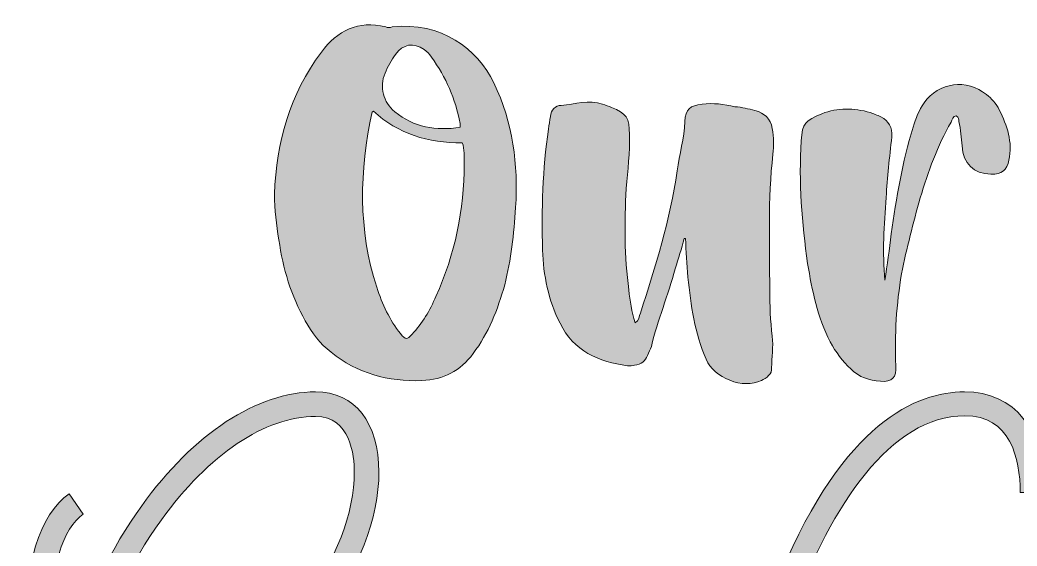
# Model space of a CAD drawing. Header units: inches. Extents: x 144 to 931, y -869 to -210.
# Drawn here: x 143.6 to 641.2, y -473.1 to -210.4 of the extents above; entities that cross this region are included whole.
import ezdxf

# ---------------------------------------------------------------- set-up
doc = ezdxf.new("R2010")
doc.units = ezdxf.units.IN
doc.header["$MEASUREMENT"] = 0
doc.layers.add('Layer 1', color=7, linetype='Continuous')

# ---------------------------------------------------------------- blocks, each defined once
blk = doc.blocks.new('block 3')
at = {"layer": 'Layer 1', "true_color": 0x040404}
h = blk.add_hatch(color=18, dxfattribs=at)
h.dxf.hatch_style = 2
edge = h.paths.add_edge_path()
edge.add_spline(control_points=[(180.14, -673.96), (173.47, -667.28), (169.25, -658.15), (169.25, -648.67), (169.25, -634.27), (179.44, -618.81), (201.22, -618.81), (201.22, -618.81), (201.22, -631.1), (201.22, -631.1), (186.81, -631.1), (181.54, -640.59), (181.54, -648.67), (181.54, -654.64), (184, -660.61), (188.57, -665.18), (194.19, -670.45), (201.92, -673.25), (211.4, -673.25), (261.28, -673.25), (276.04, -610.03), (283.41, -567.17), (269.01, -589.3), (246.88, -613.19), (219.83, -613.19), (201.92, -613.19), (187.87, -607.57), (178.73, -596.68), (170.3, -586.84), (166.09, -573.15), (166.09, -556.28), (166.09, -549.61), (166.79, -542.58), (167.84, -535.21), (158.01, -527.48), (153.09, -518), (150.98, -510.62), (143.61, -486.03), (153.79, -456.52), (168.2, -447.04), (168.2, -447.04), (175.22, -457.23), (175.22, -457.23), (165.74, -463.2), (156.6, -487.09), (162.58, -507.11), (164.33, -512.73), (167.14, -517.64), (171.01, -521.51), (177.33, -498.68), (188.92, -474.44), (204.38, -453.01), (230.37, -416.83), (261.98, -396.11), (291.14, -396.11), (310.81, -396.11), (322.75, -411.56), (322.75, -436.15), (322.75, -481.46), (282.36, -546.8), (209.65, -546.8), (197, -546.8), (187.16, -544.69), (179.44, -541.53), (178.73, -546.8), (178.38, -551.72), (178.38, -556.28), (178.38, -570.33), (181.54, -581.22), (187.87, -588.6), (194.89, -597.03), (205.78, -601.25), (219.83, -601.25), (252.5, -601.25), (279.55, -552.07), (286.92, -536.96), (288.33, -533.45), (292.19, -532.05), (295.71, -533.45), (299.22, -534.5), (300.98, -538.02), (300.27, -541.53), (299.57, -545.39), (298.52, -550.66), (297.46, -556.64), (290.79, -598.44), (276.74, -685.2), (211.4, -685.2), (195.6, -685.2), (185.76, -679.23), (180.14, -673.96)], knot_values=[0, 0, 0, 0, 1, 1, 1, 2, 2, 2, 3, 3, 3, 4, 4, 4, 5, 5, 5, 6, 6, 6, 7, 7, 7, 8, 8, 8, 9, 9, 9, 10, 10, 10, 11, 11, 11, 12, 12, 12, 13, 13, 13, 14, 14, 14, 15, 15, 15, 16, 16, 16, 17, 17, 17, 18, 18, 18, 19, 19, 19, 20, 20, 20, 21, 21, 21, 22, 22, 22, 23, 23, 23, 24, 24, 24, 25, 25, 25, 26, 26, 26, 27, 27, 27, 28, 28, 28, 29, 29, 29, 30, 30, 30, 30], degree=3, periodic=1)
edge = h.paths.add_edge_path()
edge.add_spline(control_points=[(209.65, -534.86), (274.63, -534.86), (310.46, -476.55), (310.46, -436.15), (310.46, -428.07), (308.7, -408.4), (291.14, -408.4), (265.85, -408.4), (237.75, -427.37), (214.21, -460.04), (198.41, -481.81), (187.16, -506.4), (181.54, -529.24), (189.27, -532.75), (198.41, -534.86), (209.65, -534.86)], knot_values=[0, 0, 0, 0, 1, 1, 1, 2, 2, 2, 3, 3, 3, 4, 4, 4, 5, 5, 5, 5], degree=3, periodic=1)
h = blk.add_hatch(color=18, dxfattribs=at)
h.dxf.hatch_style = 2
edge = h.paths.add_edge_path()
edge.add_spline(control_points=[(654.69, -446.34), (654.69, -446.34), (642.75, -446.34), (642.75, -446.34), (642.75, -429.12), (637.83, -408.05), (615, -408.05), (578.11, -408.05), (548.61, -453.01), (529.29, -504.65), (529.29, -504.65), (551.42, -504.65), (551.42, -504.65), (551.42, -504.65), (546.85, -516.94), (546.85, -516.94), (546.85, -516.94), (524.72, -516.94), (524.72, -516.94), (511.02, -557.69), (503.29, -600.9), (503.29, -628.29), (503.29, -637.78), (504, -645.51), (505.75, -650.42), (506.81, -653.94), (508.21, -655.34), (508.56, -655.34), (526.13, -655.34), (544.74, -580.17), (544.74, -580.17), (544.74, -580.17), (555.28, -580.17), (555.28, -580.17), (555.28, -580.17), (553.52, -587.2), (553.52, -587.2), (543.69, -626.19), (531.39, -667.28), (508.56, -667.28), (505.05, -667.28), (498.03, -665.88), (494.16, -654.29), (492.05, -647.96), (491, -639.18), (491, -628.29), (491, -597.73), (499.08, -555.23), (511.72, -516.94), (511.72, -516.94), (491.7, -516.94), (491.7, -516.94), (491.7, -516.94), (496.27, -504.65), (496.27, -504.65), (496.27, -504.65), (515.94, -504.65), (515.94, -504.65), (518.4, -498.68), (520.51, -492.35), (523.32, -486.73), (554.93, -411.56), (590.76, -396.11), (615, -396.11), (639.93, -396.11), (654.69, -414.72), (654.69, -446.34)], knot_values=[0, 0, 0, 0, 1, 1, 1, 2, 2, 2, 3, 3, 3, 4, 4, 4, 5, 5, 5, 6, 6, 6, 7, 7, 7, 8, 8, 8, 9, 9, 9, 10, 10, 10, 11, 11, 11, 12, 12, 12, 13, 13, 13, 14, 14, 14, 15, 15, 15, 16, 16, 16, 17, 17, 17, 18, 18, 18, 19, 19, 19, 20, 20, 20, 21, 21, 21, 22, 22, 22, 22], degree=3, periodic=1)
at = {"layer": 'Layer 1', "lineweight": 0}
for points, knots in [([(180.14, -673.96), (173.47, -667.28), (169.25, -658.15), (169.25, -648.67), (169.25, -634.27), (179.44, -618.81), (201.22, -618.81), (201.22, -618.81), (201.22, -631.1), (201.22, -631.1), (186.81, -631.1), (181.54, -640.59), (181.54, -648.67), (181.54, -654.64), (184, -660.61), (188.57, -665.18), (194.19, -670.45), (201.92, -673.25), (211.4, -673.25), (261.28, -673.25), (276.04, -610.03), (283.41, -567.17), (269.01, -589.3), (246.88, -613.19), (219.83, -613.19), (201.92, -613.19), (187.87, -607.57), (178.73, -596.68), (170.3, -586.84), (166.09, -573.15), (166.09, -556.28), (166.09, -549.61), (166.79, -542.58), (167.84, -535.21), (158.01, -527.48), (153.09, -518), (150.98, -510.62), (143.61, -486.03), (153.79, -456.52), (168.2, -447.04), (168.2, -447.04), (175.22, -457.23), (175.22, -457.23), (165.74, -463.2), (156.6, -487.09), (162.58, -507.11), (164.33, -512.73), (167.14, -517.64), (171.01, -521.51), (177.33, -498.68), (188.92, -474.44), (204.38, -453.01), (230.37, -416.83), (261.98, -396.11), (291.14, -396.11), (310.81, -396.11), (322.75, -411.56), (322.75, -436.15), (322.75, -481.46), (282.36, -546.8), (209.65, -546.8), (197, -546.8), (187.16, -544.69), (179.44, -541.53), (178.73, -546.8), (178.38, -551.72), (178.38, -556.28), (178.38, -570.33), (181.54, -581.22), (187.87, -588.6), (194.89, -597.03), (205.78, -601.25), (219.83, -601.25), (252.5, -601.25), (279.55, -552.07), (286.92, -536.96), (288.33, -533.45), (292.19, -532.05), (295.71, -533.45), (299.22, -534.5), (300.98, -538.02), (300.27, -541.53), (299.57, -545.39), (298.52, -550.66), (297.46, -556.64), (290.79, -598.44), (276.74, -685.2), (211.4, -685.2), (195.6, -685.2), (185.76, -679.23), (180.14, -673.96)], [0, 0, 0, 0, 1, 1, 1, 2, 2, 2, 3, 3, 3, 4, 4, 4, 5, 5, 5, 6, 6, 6, 7, 7, 7, 8, 8, 8, 9, 9, 9, 10, 10, 10, 11, 11, 11, 12, 12, 12, 13, 13, 13, 14, 14, 14, 15, 15, 15, 16, 16, 16, 17, 17, 17, 18, 18, 18, 19, 19, 19, 20, 20, 20, 21, 21, 21, 22, 22, 22, 23, 23, 23, 24, 24, 24, 25, 25, 25, 26, 26, 26, 27, 27, 27, 28, 28, 28, 29, 29, 29, 30, 30, 30, 30]), ([(654.69, -446.34), (654.69, -446.34), (642.75, -446.34), (642.75, -446.34), (642.75, -429.12), (637.83, -408.05), (615, -408.05), (578.11, -408.05), (548.61, -453.01), (529.29, -504.65), (529.29, -504.65), (551.42, -504.65), (551.42, -504.65), (551.42, -504.65), (546.85, -516.94), (546.85, -516.94), (546.85, -516.94), (524.72, -516.94), (524.72, -516.94), (511.02, -557.69), (503.29, -600.9), (503.29, -628.29), (503.29, -637.78), (504, -645.51), (505.75, -650.42), (506.81, -653.94), (508.21, -655.34), (508.56, -655.34), (526.13, -655.34), (544.74, -580.17), (544.74, -580.17), (544.74, -580.17), (555.28, -580.17), (555.28, -580.17), (555.28, -580.17), (553.52, -587.2), (553.52, -587.2), (543.69, -626.19), (531.39, -667.28), (508.56, -667.28), (505.05, -667.28), (498.03, -665.88), (494.16, -654.29), (492.05, -647.96), (491, -639.18), (491, -628.29), (491, -597.73), (499.08, -555.23), (511.72, -516.94), (511.72, -516.94), (491.7, -516.94), (491.7, -516.94), (491.7, -516.94), (496.27, -504.65), (496.27, -504.65), (496.27, -504.65), (515.94, -504.65), (515.94, -504.65), (518.4, -498.68), (520.51, -492.35), (523.32, -486.73), (554.93, -411.56), (590.76, -396.11), (615, -396.11), (639.93, -396.11), (654.69, -414.72), (654.69, -446.34)], [0, 0, 0, 0, 1, 1, 1, 2, 2, 2, 3, 3, 3, 4, 4, 4, 5, 5, 5, 6, 6, 6, 7, 7, 7, 8, 8, 8, 9, 9, 9, 10, 10, 10, 11, 11, 11, 12, 12, 12, 13, 13, 13, 14, 14, 14, 15, 15, 15, 16, 16, 16, 17, 17, 17, 18, 18, 18, 19, 19, 19, 20, 20, 20, 21, 21, 21, 22, 22, 22, 22]), ([(209.65, -534.86), (274.63, -534.86), (310.46, -476.55), (310.46, -436.15), (310.46, -428.07), (308.7, -408.4), (291.14, -408.4), (265.85, -408.4), (237.75, -427.37), (214.21, -460.04), (198.41, -481.81), (187.16, -506.4), (181.54, -529.24), (189.27, -532.75), (198.41, -534.86), (209.65, -534.86)], [0, 0, 0, 0, 1, 1, 1, 2, 2, 2, 3, 3, 3, 4, 4, 4, 5, 5, 5, 5])]:
    blk.add_open_spline(points, degree=3, knots=knots, dxfattribs=at)
blk = doc.blocks.new('block 4')
at = {"layer": 'Layer 1', "true_color": 0x040404}
h = blk.add_hatch(color=18, dxfattribs=at)
h.dxf.hatch_style = 2
edge = h.paths.add_edge_path()
edge.add_spline(control_points=[(294.02, -226.43), (302.05, -215.84), (312.32, -210.38), (326.12, -213.91), (327.09, -214.23), (328.37, -214.23), (329.33, -213.91), (353.73, -211.02), (372.02, -224.82), (380.05, -241.84), (389.68, -261.74), (392.25, -282.6), (390.96, -304.11), (390, -317.27), (388.72, -330.11), (385.51, -342.63), (381.98, -355.15), (377.48, -366.7), (369.78, -376.98), (363.36, -385.64), (355.01, -390.14), (344.1, -390.46), (327.41, -391.1), (312, -386.93), (298.84, -376.33), (293.38, -372.16), (289.21, -366.7), (286, -360.61), (278.94, -348.09), (274.76, -334.6), (272.84, -320.16), (271.55, -312.78), (270.59, -305.07), (270.59, -297.37), (271.55, -271.37), (278.29, -247.62), (294.02, -226.43)], knot_values=[0, 0, 0, 0, 1, 1, 1, 2, 2, 2, 3, 3, 3, 4, 4, 4, 5, 5, 5, 6, 6, 6, 7, 7, 7, 8, 8, 8, 9, 9, 9, 10, 10, 10, 11, 11, 11, 12, 12, 12, 12], degree=3, periodic=1)
edge = h.paths.add_edge_path()
edge.add_spline(control_points=[(319.38, -256.28), (312.96, -285.81), (312.32, -315.02), (321.63, -343.91), (324.52, -352.26), (328.05, -360.28), (333.5, -367.03), (336.07, -370.23), (336.72, -370.23), (339.28, -367.35), (344.42, -361.89), (348.27, -355.47), (351.16, -348.41), (360.79, -327.54), (365.28, -305.07), (365.28, -282.28), (365.28, -278.75), (365.6, -274.9), (364.32, -271.69), (347.31, -272.01), (332.22, -267.2), (320.02, -255.96), (319.38, -256.28), (319.38, -256.28), (319.38, -256.28)], knot_values=[0, 0, 0, 0, 1, 1, 1, 2, 2, 2, 3, 3, 3, 4, 4, 4, 5, 5, 5, 6, 6, 6, 7, 7, 7, 8, 8, 8, 8], degree=3, periodic=1)
edge = h.paths.add_edge_path()
edge.add_spline(control_points=[(363.36, -262.06), (360.79, -249.86), (356.3, -238.95), (348.91, -229), (347.95, -227.39), (346.67, -226.11), (345.38, -225.15), (339.92, -221.61), (334.79, -222.26), (330.94, -227.71), (329.01, -230.6), (327.09, -233.49), (325.8, -237.02), (322.91, -243.76), (324.84, -251.47), (330.62, -256.28), (340.25, -263.99), (351.16, -265.91), (363.36, -263.99), (363.36, -263.34), (363.36, -262.7), (363.36, -262.06)], knot_values=[0, 0, 0, 0, 1, 1, 1, 2, 2, 2, 3, 3, 3, 4, 4, 4, 5, 5, 5, 6, 6, 6, 7, 7, 7, 7], degree=3, periodic=1)
h = blk.add_hatch(color=18, dxfattribs=at)
h.dxf.hatch_style = 2
edge = h.paths.add_edge_path()
edge.add_spline(control_points=[(578.41, -317.27), (580.98, -299.3), (583.87, -281.32), (589.33, -263.99), (590.61, -259.49), (592.21, -255.64), (594.78, -251.79), (602.17, -241.52), (615.97, -239.59), (625.92, -247.62), (628.49, -249.54), (630.74, -252.11), (632.34, -255.32), (636.19, -263.02), (639.08, -271.37), (637.15, -280.36), (636.19, -285.49), (633.62, -287.42), (628.17, -287.42), (619.5, -287.1), (614.36, -282.28), (613.72, -273.29), (613.4, -269.12), (613.08, -265.27), (612.12, -261.1), (612.12, -260.13), (612.12, -259.17), (610.83, -258.21), (609.23, -258.53), (608.91, -260.13), (608.27, -261.42), (601.52, -273.29), (596.71, -286.14), (592.86, -299.3), (589.33, -311.81), (586.12, -324.33), (583.55, -337.17), (580.98, -352.26), (580.02, -367.67), (580.66, -383.08), (580.98, -388.85), (579.06, -391.42), (572.96, -390.78), (567.5, -390.46), (562.36, -388.85), (558.19, -384.68), (554.02, -380.83), (550.81, -376.33), (547.92, -371.2), (541.5, -358.68), (538.93, -345.52), (536.68, -332.04), (533.8, -311.81), (532.19, -291.27), (533.47, -270.73), (534.12, -261.74), (535.4, -260.78), (543.75, -257.24), (551.77, -254.04), (559.8, -254.36), (567.82, -256.6), (569.43, -257.24), (571.35, -257.89), (573.28, -258.85), (577.13, -260.78), (579.06, -263.99), (578.73, -268.8), (577.45, -279.07), (576.49, -289.02), (575.84, -298.97), (574.88, -312.78), (573.92, -326.58), (575.2, -340.38), (576.49, -332.68), (577.45, -324.97), (578.41, -317.27)], knot_values=[0, 0, 0, 0, 1, 1, 1, 2, 2, 2, 3, 3, 3, 4, 4, 4, 5, 5, 5, 6, 6, 6, 7, 7, 7, 8, 8, 8, 9, 9, 9, 10, 10, 10, 11, 11, 11, 12, 12, 12, 13, 13, 13, 14, 14, 14, 15, 15, 15, 16, 16, 16, 17, 17, 17, 18, 18, 18, 19, 19, 19, 20, 20, 20, 21, 21, 21, 22, 22, 22, 23, 23, 23, 24, 24, 24, 25, 25, 25, 25], degree=3, periodic=1)
h = blk.add_hatch(color=18, dxfattribs=at)
h.dxf.hatch_style = 2
edge = h.paths.add_edge_path()
edge.add_spline(control_points=[(470.56, -334.6), (467.03, -347.77), (461.9, -360.28), (458.69, -373.44), (458.37, -375.05), (457.4, -376.33), (456.76, -377.94), (455.8, -380.83), (453.55, -382.43), (450.34, -382.75), (449.38, -383.08), (448.09, -383.08), (446.81, -383.08), (432.37, -381.15), (419.85, -375.69), (413.11, -361.89), (407.33, -350.33), (404.76, -337.81), (404.44, -325.3), (403.8, -305.07), (404.44, -284.85), (407.33, -264.95), (407.65, -262.7), (407.97, -260.78), (408.29, -258.53), (408.61, -255.32), (410.86, -253.07), (413.75, -253.07), (420.49, -252.43), (427.55, -250.18), (434.29, -252.43), (435.9, -253.07), (437.5, -253.39), (438.79, -254.04), (446.17, -256.92), (447.77, -259.49), (447.77, -267.52), (448.09, -276.5), (446.81, -285.49), (446.17, -294.48), (445.21, -311.49), (445.21, -328.51), (447.45, -345.2), (448.09, -350.65), (448.74, -356.11), (450.66, -361.57), (452.59, -360.61), (452.59, -358.36), (453.23, -356.75), (460.93, -333.32), (468, -310.21), (471.53, -285.81), (472.81, -277.47), (475.06, -269.44), (475.38, -261.1), (475.7, -255), (477.95, -253.07), (484.05, -252.43), (489.5, -251.79), (494.96, -252.43), (500.42, -253.71), (503.95, -254.04), (507.16, -254.68), (510.37, -255.64), (515.18, -256.92), (518.07, -259.49), (519.03, -264.63), (519.68, -269.12), (520, -273.29), (519.35, -277.47), (516.79, -299.94), (517.75, -322.73), (517.75, -345.2), (517.75, -352.9), (518.07, -360.61), (519.03, -368.31), (519.68, -373.77), (518.71, -378.9), (518.71, -384.04), (519.03, -387.25), (516.15, -389.17), (513.58, -390.46), (504.59, -394.95), (489.82, -389.17), (485.97, -379.86), (480.51, -366.7), (478.27, -352.9), (476.98, -338.78), (476.34, -332.36), (476.02, -325.94), (475.7, -319.52), (475.7, -319.52), (475.38, -319.52), (475.06, -319.52), (473.77, -324.65), (472.17, -329.47), (470.56, -334.6)], knot_values=[0, 0, 0, 0, 1, 1, 1, 2, 2, 2, 3, 3, 3, 4, 4, 4, 5, 5, 5, 6, 6, 6, 7, 7, 7, 8, 8, 8, 9, 9, 9, 10, 10, 10, 11, 11, 11, 12, 12, 12, 13, 13, 13, 14, 14, 14, 15, 15, 15, 16, 16, 16, 17, 17, 17, 18, 18, 18, 19, 19, 19, 20, 20, 20, 21, 21, 21, 22, 22, 22, 23, 23, 23, 24, 24, 24, 25, 25, 25, 26, 26, 26, 27, 27, 27, 28, 28, 28, 29, 29, 29, 30, 30, 30, 31, 31, 31, 32, 32, 32, 32], degree=3, periodic=1)
at = {"layer": 'Layer 1', "lineweight": 0}
for points, knots in [([(294.02, -226.43), (302.05, -215.84), (312.32, -210.38), (326.12, -213.91), (327.09, -214.23), (328.37, -214.23), (329.33, -213.91), (353.73, -211.02), (372.02, -224.82), (380.05, -241.84), (389.68, -261.74), (392.25, -282.6), (390.96, -304.11), (390, -317.27), (388.72, -330.11), (385.51, -342.63), (381.98, -355.15), (377.48, -366.7), (369.78, -376.98), (363.36, -385.64), (355.01, -390.14), (344.1, -390.46), (327.41, -391.1), (312, -386.93), (298.84, -376.33), (293.38, -372.16), (289.21, -366.7), (286, -360.61), (278.94, -348.09), (274.76, -334.6), (272.84, -320.16), (271.55, -312.78), (270.59, -305.07), (270.59, -297.37), (271.55, -271.37), (278.29, -247.62), (294.02, -226.43)], [0, 0, 0, 0, 1, 1, 1, 2, 2, 2, 3, 3, 3, 4, 4, 4, 5, 5, 5, 6, 6, 6, 7, 7, 7, 8, 8, 8, 9, 9, 9, 10, 10, 10, 11, 11, 11, 12, 12, 12, 12]), ([(363.36, -262.06), (360.79, -249.86), (356.3, -238.95), (348.91, -229), (347.95, -227.39), (346.67, -226.11), (345.38, -225.15), (339.92, -221.61), (334.79, -222.26), (330.94, -227.71), (329.01, -230.6), (327.09, -233.49), (325.8, -237.02), (322.91, -243.76), (324.84, -251.47), (330.62, -256.28), (340.25, -263.99), (351.16, -265.91), (363.36, -263.99), (363.36, -263.34), (363.36, -262.7), (363.36, -262.06)], [0, 0, 0, 0, 1, 1, 1, 2, 2, 2, 3, 3, 3, 4, 4, 4, 5, 5, 5, 6, 6, 6, 7, 7, 7, 7]), ([(578.41, -317.27), (580.98, -299.3), (583.87, -281.32), (589.33, -263.99), (590.61, -259.49), (592.21, -255.64), (594.78, -251.79), (602.17, -241.52), (615.97, -239.59), (625.92, -247.62), (628.49, -249.54), (630.74, -252.11), (632.34, -255.32), (636.19, -263.02), (639.08, -271.37), (637.15, -280.36), (636.19, -285.49), (633.62, -287.42), (628.17, -287.42), (619.5, -287.1), (614.36, -282.28), (613.72, -273.29), (613.4, -269.12), (613.08, -265.27), (612.12, -261.1), (612.12, -260.13), (612.12, -259.17), (610.83, -258.21), (609.23, -258.53), (608.91, -260.13), (608.27, -261.42), (601.52, -273.29), (596.71, -286.14), (592.86, -299.3), (589.33, -311.81), (586.12, -324.33), (583.55, -337.17), (580.98, -352.26), (580.02, -367.67), (580.66, -383.08), (580.98, -388.85), (579.06, -391.42), (572.96, -390.78), (567.5, -390.46), (562.36, -388.85), (558.19, -384.68), (554.02, -380.83), (550.81, -376.33), (547.92, -371.2), (541.5, -358.68), (538.93, -345.52), (536.68, -332.04), (533.8, -311.81), (532.19, -291.27), (533.47, -270.73), (534.12, -261.74), (535.4, -260.78), (543.75, -257.24), (551.77, -254.04), (559.8, -254.36), (567.82, -256.6), (569.43, -257.24), (571.35, -257.89), (573.28, -258.85), (577.13, -260.78), (579.06, -263.99), (578.73, -268.8), (577.45, -279.07), (576.49, -289.02), (575.84, -298.97), (574.88, -312.78), (573.92, -326.58), (575.2, -340.38), (576.49, -332.68), (577.45, -324.97), (578.41, -317.27)], [0, 0, 0, 0, 1, 1, 1, 2, 2, 2, 3, 3, 3, 4, 4, 4, 5, 5, 5, 6, 6, 6, 7, 7, 7, 8, 8, 8, 9, 9, 9, 10, 10, 10, 11, 11, 11, 12, 12, 12, 13, 13, 13, 14, 14, 14, 15, 15, 15, 16, 16, 16, 17, 17, 17, 18, 18, 18, 19, 19, 19, 20, 20, 20, 21, 21, 21, 22, 22, 22, 23, 23, 23, 24, 24, 24, 25, 25, 25, 25]), ([(470.56, -334.6), (467.03, -347.77), (461.9, -360.28), (458.69, -373.44), (458.37, -375.05), (457.4, -376.33), (456.76, -377.94), (455.8, -380.83), (453.55, -382.43), (450.34, -382.75), (449.38, -383.08), (448.09, -383.08), (446.81, -383.08), (432.37, -381.15), (419.85, -375.69), (413.11, -361.89), (407.33, -350.33), (404.76, -337.81), (404.44, -325.3), (403.8, -305.07), (404.44, -284.85), (407.33, -264.95), (407.65, -262.7), (407.97, -260.78), (408.29, -258.53), (408.61, -255.32), (410.86, -253.07), (413.75, -253.07), (420.49, -252.43), (427.55, -250.18), (434.29, -252.43), (435.9, -253.07), (437.5, -253.39), (438.79, -254.04), (446.17, -256.92), (447.77, -259.49), (447.77, -267.52), (448.09, -276.5), (446.81, -285.49), (446.17, -294.48), (445.21, -311.49), (445.21, -328.51), (447.45, -345.2), (448.09, -350.65), (448.74, -356.11), (450.66, -361.57), (452.59, -360.61), (452.59, -358.36), (453.23, -356.75), (460.93, -333.32), (468, -310.21), (471.53, -285.81), (472.81, -277.47), (475.06, -269.44), (475.38, -261.1), (475.7, -255), (477.95, -253.07), (484.05, -252.43), (489.5, -251.79), (494.96, -252.43), (500.42, -253.71), (503.95, -254.04), (507.16, -254.68), (510.37, -255.64), (515.18, -256.92), (518.07, -259.49), (519.03, -264.63), (519.68, -269.12), (520, -273.29), (519.35, -277.47), (516.79, -299.94), (517.75, -322.73), (517.75, -345.2), (517.75, -352.9), (518.07, -360.61), (519.03, -368.31), (519.68, -373.77), (518.71, -378.9), (518.71, -384.04), (519.03, -387.25), (516.15, -389.17), (513.58, -390.46), (504.59, -394.95), (489.82, -389.17), (485.97, -379.86), (480.51, -366.7), (478.27, -352.9), (476.98, -338.78), (476.34, -332.36), (476.02, -325.94), (475.7, -319.52), (475.7, -319.52), (475.38, -319.52), (475.06, -319.52), (473.77, -324.65), (472.17, -329.47), (470.56, -334.6)], [0, 0, 0, 0, 1, 1, 1, 2, 2, 2, 3, 3, 3, 4, 4, 4, 5, 5, 5, 6, 6, 6, 7, 7, 7, 8, 8, 8, 9, 9, 9, 10, 10, 10, 11, 11, 11, 12, 12, 12, 13, 13, 13, 14, 14, 14, 15, 15, 15, 16, 16, 16, 17, 17, 17, 18, 18, 18, 19, 19, 19, 20, 20, 20, 21, 21, 21, 22, 22, 22, 23, 23, 23, 24, 24, 24, 25, 25, 25, 26, 26, 26, 27, 27, 27, 28, 28, 28, 29, 29, 29, 30, 30, 30, 31, 31, 31, 32, 32, 32, 32]), ([(319.38, -256.28), (312.96, -285.81), (312.32, -315.02), (321.63, -343.91), (324.52, -352.26), (328.05, -360.28), (333.5, -367.03), (336.07, -370.23), (336.72, -370.23), (339.28, -367.35), (344.42, -361.89), (348.27, -355.47), (351.16, -348.41), (360.79, -327.54), (365.28, -305.07), (365.28, -282.28), (365.28, -278.75), (365.6, -274.9), (364.32, -271.69), (347.31, -272.01), (332.22, -267.2), (320.02, -255.96), (319.38, -256.28), (319.38, -256.28), (319.38, -256.28)], [0, 0, 0, 0, 1, 1, 1, 2, 2, 2, 3, 3, 3, 4, 4, 4, 5, 5, 5, 6, 6, 6, 7, 7, 7, 8, 8, 8, 8])]:
    blk.add_open_spline(points, degree=3, knots=knots, dxfattribs=at)
blk = doc.blocks.new('block 2')
at = {"layer": 'Layer 1'}
for name in ['block 4', 'block 3']:
    blk.add_blockref(name, (0, 0), dxfattribs=at)

msp = doc.modelspace()

# ---------------------------------------------------------------- block references
at = {"layer": 'Layer 1'}
msp.add_blockref('block 2', (0, 0), dxfattribs=at)

doc.saveas('drawing.dxf')
